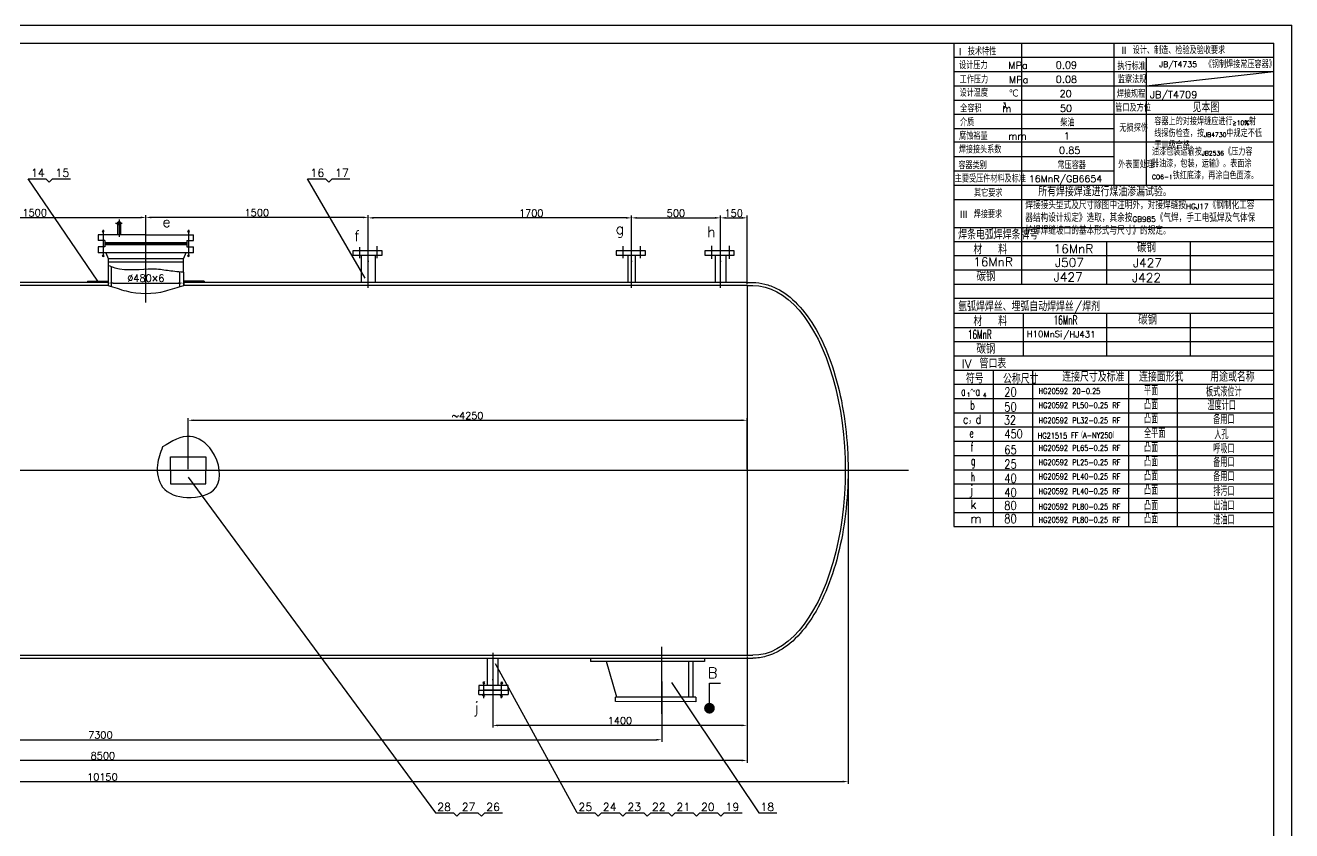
# Model space of a CAD drawing. Header units: millimetres. Extents: x 1189 to 3591, y 347 to 2928.
# Drawn here: x 2880 to 3591, y 734 to 1187 of the extents above; entities that cross this region are included whole.
import ezdxf

# ---------------------------------------------------------------- set-up
doc = ezdxf.new("R2010")
doc.units = ezdxf.units.MM
doc.linetypes.add('ACAD_ISO10W100', pattern=[18, 12, -3, 0, -3])
doc.styles.add('HZ', font='txt', dxfattribs={"bigfont": 'hztxt'})
doc.styles.get("Standard").update_dxf_attribs({"font": 'txt', "bigfont": 'gbcbig.shx'})
doc.dimstyles.new('ISO-25', dxfattribs={"dimtxt": 2.5, "dimasz": 2.5, "dimexe": 1.25, "dimexo": 0.625, "dimtad": 1, "dimtxsty": 'Standard', "dimcen": 2.5, "dimadec": 0, "dimazin": 0, "dimtfac": 1, "dimtmove": 0, "dimatfit": 3, "dimfxl": 0, "dimarcsym": 0})
doc.dimstyles.new('ISO-25$7', dxfattribs={"dimtxt": 2.5, "dimasz": 2.5, "dimexe": 1.25, "dimexo": 0, "dimtad": 1, "dimtxsty": 'Standard', "dimcen": 2.5, "dimadec": 0, "dimazin": 0, "dimtfac": 1, "dimtmove": 0, "dimatfit": 3, "dimldrblk": 'DOT', "dimfxl": 0, "dimarcsym": 0})

# ---------------------------------------------------------------- blocks, each defined once
blk = doc.blocks.new('*D84')
at = {"color": 0, "lineweight": -2}
for p, q in [((3237.3, 818.01), (3237.3, 784.06)), ((2653.3, 808.63), (2653.3, 784.06)), ((2656.3, 785.31), (3234.3, 785.31))]:
    blk.add_line(p, q, dxfattribs=at)
at = {"color": 0}
for points in [[(2656.3, 785.81), (2656.3, 784.81), (2653.3, 785.31)], [(3234.3, 785.81), (3234.3, 784.81), (3237.3, 785.31)]]:
    blk.add_solid(points, dxfattribs=at)
at = {"layer": 'Defpoints', "color": 0}
for p in [(3237.3, 818.64), (2653.3, 809.25), (3237.3, 785.31)]:
    blk.add_point(p, dxfattribs=at)
at = {"color": 0, "insert": (2921.73, 787.93), "char_height": 4, "attachment_point": 5}
blk.add_mtext('7300', dxfattribs=at)
blk = doc.blocks.new('*D85')
at = {"color": 0, "lineweight": -2}
for p, q in [((2605.3, 827.15), (2605.3, 772.39)), ((3285.3, 832.15), (3285.3, 772.39)), ((3282.3, 773.64), (2608.3, 773.64))]:
    blk.add_line(p, q, dxfattribs=at)
at = {"color": 0}
for points in [[(2608.3, 774.14), (2608.3, 773.14), (2605.3, 773.64)], [(3282.3, 774.14), (3282.3, 773.14), (3285.3, 773.64)]]:
    blk.add_solid(points, dxfattribs=at)
at = {"layer": 'Defpoints', "color": 0}
for p in [(2605.3, 827.77), (3285.3, 832.77), (2605.3, 773.64)]:
    blk.add_point(p, dxfattribs=at)
at = {"color": 0, "insert": (2923.12, 776.26), "char_height": 4, "attachment_point": 5}
blk.add_mtext('8500', dxfattribs=at)
blk = doc.blocks.new('*D128')
at = {"color": 0, "lineweight": -2}
for p, q in [((2926.06, 1042.55), (2926.06, 1040.85)), ((2929.06, 1042.1), (2965.57, 1042.1)), ((2968.57, 1042.55), (2968.57, 1040.85))]:
    blk.add_line(p, q, dxfattribs=at)
at = {"color": 0}
for points in [[(2929.06, 1042.6), (2929.06, 1041.6), (2926.06, 1042.1)], [(2965.57, 1042.6), (2965.57, 1041.6), (2968.57, 1042.1)]]:
    blk.add_solid(points, dxfattribs=at)
at = {"layer": 'Defpoints', "color": 0}
for p in [(2926.06, 1043.17), (2968.57, 1043.17), (2968.57, 1042.1)]:
    blk.add_point(p, dxfattribs=at)
at = {"color": 0, "insert": (2947.3, 1044.83), "char_height": 4, "attachment_point": 5}
blk.add_mtext('%%c480×6', dxfattribs=at)
blk = doc.blocks.new('*D143')
at = {"color": 0, "lineweight": -2}
for p, q in [((2822.3, 1043), (2822.3, 1080.23)), ((2825.3, 1078.98), (2944.3, 1078.98)), ((2947.3, 1042.72), (2947.3, 1080.23))]:
    blk.add_line(p, q, dxfattribs=at)
at = {"color": 0}
for points in [[(2825.3, 1079.48), (2825.3, 1078.48), (2822.3, 1078.98)], [(2944.3, 1079.48), (2944.3, 1078.48), (2947.3, 1078.98)]]:
    blk.add_solid(points, dxfattribs=at)
at = {"layer": 'Defpoints', "color": 0}
for p in [(2947.3, 1078.98), (2822.3, 1042.37), (2947.3, 1042.1)]:
    blk.add_point(p, dxfattribs=at)
at = {"color": 0, "insert": (2884.8, 1081.6), "char_height": 4, "attachment_point": 5}
blk.add_mtext('1500', dxfattribs=at)
blk = doc.blocks.new('*D144')
at = {"color": 0, "lineweight": -2}
for p, q in [((2947.3, 1043), (2947.3, 1080.25)), ((3069.3, 1079), (2950.3, 1079)), ((3072.3, 1043), (3072.3, 1080.25))]:
    blk.add_line(p, q, dxfattribs=at)
at = {"color": 0}
for points in [[(2950.3, 1079.5), (2950.3, 1078.5), (2947.3, 1079)], [(3069.3, 1079.5), (3069.3, 1078.5), (3072.3, 1079)]]:
    blk.add_solid(points, dxfattribs=at)
at = {"layer": 'Defpoints', "color": 0}
for p in [(2947.3, 1079), (2947.3, 1042.37), (3072.3, 1042.37)]:
    blk.add_point(p, dxfattribs=at)
at = {"color": 0, "insert": (3009.67, 1081.62), "char_height": 4, "attachment_point": 5}
blk.add_mtext('1500', dxfattribs=at)
blk = doc.blocks.new('*D145')
at = {"color": 0, "lineweight": -2}
for p, q in [((3072.3, 1043), (3072.3, 1080)), ((3217.3, 1078.75), (3075.3, 1078.75)), ((3220.3, 1043), (3220.3, 1080))]:
    blk.add_line(p, q, dxfattribs=at)
at = {"color": 0}
for points in [[(3075.3, 1079.25), (3075.3, 1078.25), (3072.3, 1078.75)], [(3217.3, 1079.25), (3217.3, 1078.25), (3220.3, 1078.75)]]:
    blk.add_solid(points, dxfattribs=at)
at = {"layer": 'Defpoints', "color": 0}
for p in [(3072.3, 1078.75), (3072.3, 1042.37), (3220.3, 1042.37)]:
    blk.add_point(p, dxfattribs=at)
at = {"color": 0, "insert": (3163.95, 1081.37), "char_height": 4, "attachment_point": 5}
blk.add_mtext('1700', dxfattribs=at)
blk = doc.blocks.new('*D146')
at = {"color": 0, "lineweight": -2}
for p, q in [((3220.3, 1043), (3220.3, 1080)), ((3223.3, 1078.75), (3267.3, 1078.75)), ((3270.3, 1043), (3270.3, 1080))]:
    blk.add_line(p, q, dxfattribs=at)
at = {"color": 0}
for points in [[(3223.3, 1079.25), (3223.3, 1078.25), (3220.3, 1078.75)], [(3267.3, 1079.25), (3267.3, 1078.25), (3270.3, 1078.75)]]:
    blk.add_solid(points, dxfattribs=at)
at = {"layer": 'Defpoints', "color": 0}
for p in [(3270.3, 1078.75), (3220.3, 1042.37), (3270.3, 1042.37)]:
    blk.add_point(p, dxfattribs=at)
at = {"color": 0, "insert": (3245.3, 1081.37), "char_height": 4, "attachment_point": 5}
blk.add_mtext('500', dxfattribs=at)
blk = doc.blocks.new('*D147')
at = {"color": 0, "lineweight": -2}
for p, q in [((3270.3, 1043), (3270.3, 1080)), ((3273.3, 1078.75), (3282.3, 1078.75)), ((3285.3, 1041.4), (3285.3, 1080))]:
    blk.add_line(p, q, dxfattribs=at)
at = {"color": 0}
for points in [[(3273.3, 1079.25), (3273.3, 1078.25), (3270.3, 1078.75)], [(3282.3, 1079.25), (3282.3, 1078.25), (3285.3, 1078.75)]]:
    blk.add_solid(points, dxfattribs=at)
at = {"layer": 'Defpoints', "color": 0}
for p in [(3285.3, 1078.75), (3270.3, 1042.37), (3285.3, 1040.77)]:
    blk.add_point(p, dxfattribs=at)
at = {"color": 0, "insert": (3277.8, 1081.37), "char_height": 4, "attachment_point": 5}
blk.add_mtext('150', dxfattribs=at)
blk = doc.blocks.new('*D148')
at = {"color": 0, "lineweight": -2}
for p, q in [((2971.06, 937.4), (2971.06, 966.17)), ((2974.06, 964.92), (3282.3, 964.92)), ((3285.3, 937.4), (3285.3, 966.17))]:
    blk.add_line(p, q, dxfattribs=at)
at = {"color": 0}
for points in [[(2974.06, 965.42), (2974.06, 964.42), (2971.06, 964.92)], [(3282.3, 965.42), (3282.3, 964.42), (3285.3, 964.92)]]:
    blk.add_solid(points, dxfattribs=at)
at = {"layer": 'Defpoints', "color": 0}
for p in [(3285.3, 964.92), (2971.06, 936.77), (3285.3, 936.77)]:
    blk.add_point(p, dxfattribs=at)
at = {"color": 0, "insert": (3128.18, 967.55), "char_height": 4, "attachment_point": 5}
blk.add_mtext('~4250', dxfattribs=at)
blk = doc.blocks.new('*D150')
at = {"color": 0, "lineweight": -2}
for p, q in [((3142.3, 833.47), (3142.3, 792.11)), ((3285.3, 832.15), (3285.3, 792.11)), ((3282.3, 793.36), (3145.3, 793.36))]:
    blk.add_line(p, q, dxfattribs=at)
at = {"color": 0}
for points in [[(3145.3, 793.86), (3145.3, 792.86), (3142.3, 793.36)], [(3282.3, 793.86), (3282.3, 792.86), (3285.3, 793.36)]]:
    blk.add_solid(points, dxfattribs=at)
at = {"layer": 'Defpoints', "color": 0}
for p in [(3142.3, 834.1), (3285.3, 832.77), (3142.3, 793.36)]:
    blk.add_point(p, dxfattribs=at)
at = {"color": 0, "insert": (3213.8, 795.99), "char_height": 4, "attachment_point": 5}
blk.add_mtext('1400', dxfattribs=at)
blk = doc.blocks.new('*D170')
at = {"color": 0, "lineweight": -2}
for p, q in [((3342.09, 936.15), (3342.09, 760.51)), ((2503.62, 805.22), (2503.62, 760.51)), ((2506.62, 761.76), (3339.09, 761.76))]:
    blk.add_line(p, q, dxfattribs=at)
at = {"color": 0}
for points in [[(2506.62, 762.26), (2506.62, 761.26), (2503.62, 761.76)], [(3339.09, 762.26), (3339.09, 761.26), (3342.09, 761.76)]]:
    blk.add_solid(points, dxfattribs=at)
at = {"layer": 'Defpoints', "color": 0}
for p in [(3342.09, 936.77), (2503.62, 805.84), (3342.09, 761.76)]:
    blk.add_point(p, dxfattribs=at)
at = {"color": 0, "insert": (2922.86, 764.38), "char_height": 4, "attachment_point": 5}
blk.add_mtext('10150', dxfattribs=at)

msp = doc.modelspace()

# ---------------------------------------------------------------- hatches: boundary and pattern name
h = msp.add_hatch()
h.set_pattern_fill('ANSI31', scale=0.2, style=0)
h.set_pattern_definition([(45, (-1950.8392, -446.1031), (-0.449012806, 0.449012806), [])])
h.paths.add_polyline_path([(2932.263, 1076.662), (2932.263, 1075.652), (2933.273, 1075.652, 0.4142136)])
h.paths.add_polyline_path([(2932.263, 1076.662, 0.4142136), (2931.253, 1075.652), (2932.263, 1075.652)])
h.paths.add_polyline_path([(2932.263, 1075.652), (2931.263, 1075.652), (2931.263, 1075.508, 0.3730891), (2932.263, 1074.642)])
h.paths.add_polyline_path([(2933.263, 1075.508), (2933.263, 1075.652), (2932.263, 1075.652), (2932.263, 1074.642, 0.3730891)])

# ---------------------------------------------------------------- linework, layer by layer
at = {"color": 7}
for p, q in [((2402.474, 1187.015), (3591.474, 1187.015)), ((3591.474, 347.015), (3591.474, 1187.015)), ((2427.474, 1177.015), (3581.449, 1177.015)), ((3401.449, 1177.015), (3401.449, 1089.147)), ((3439.51, 1177.015), (3439.51, 1089.147)), ((3491.449, 1177.015), (3491.449, 1097.147)), ((3581.449, 357.037), (3581.449, 1177.015)), ((3401.449, 1169.015), (3581.449, 1169.015)), ((3509.582, 1169.015), (3509.582, 1097.147)), ((3401.449, 1161.015), (3581.449, 1161.015)), ((3509.582, 1153.015), (3581.449, 1161.015)), ((3401.449, 1153.015), (3581.449, 1153.015)), ((3401.449, 1145.015), (3581.449, 1145.015)), ((3401.449, 1137.015), (3581.449, 1137.015)), ((3401.449, 1129.015), (3491.449, 1129.015)), ((3401.449, 1121.476), (3581.449, 1121.476)), ((3401.449, 1113.175), (3491.449, 1113.175)), ((3401.449, 1105.147), (3491.449, 1105.147)), ((2920.235, 1043.172), (2881.073, 1100.786)), ((2881.073, 1100.786), (2891.073, 1100.786)), ((2891.073, 1100.786), (2892.973, 1098.886)), ((2892.973, 1098.886), (2894.873, 1100.786)), ((2894.873, 1100.786), (2904.873, 1100.786)), ((3070.575, 1044.752), (3038.224, 1100.786)), ((3038.224, 1100.786), (3048.224, 1100.786)), ((3048.224, 1100.786), (3050.124, 1098.886)), ((3050.124, 1098.886), (3052.024, 1100.786)), ((3052.024, 1100.786), (3062.024, 1100.786)), ((3401.449, 1097.147), (3581.449, 1097.147)), ((3401.449, 1089.147), (3581.449, 1089.147)), ((3401.449, 1089.147), (3581.449, 1089.147)), ((3401.449, 1089.147), (3401.449, 905.151)), ((3439.51, 1089.147), (3439.51, 1041.498)), ((2934.018, 1075.652), (2930.275, 1075.652)), ((2931.263, 1075.652), (2931.263, 1069.252)), ((2932.263, 1077.794), (2932.263, 1068.009)), ((2933.263, 1069.252), (2933.263, 1075.652)), ((2920.463, 1069.252), (2920.463, 1065.972)), ((2947.263, 1069.252), (2920.463, 1069.252)), ((2922.717, 1071.541), (2923.729, 1070.79)), ((2923.826, 1071.532), (2922.744, 1070.773)), ((2923.263, 1072.005), (2923.263, 1056.848)), ((2947.263, 1069.252), (2974.063, 1069.252)), ((2970.7, 1071.532), (2971.782, 1070.773)), ((2971.808, 1071.541), (2970.796, 1070.79)), ((2971.263, 1072.005), (2971.263, 1056.848)), ((2974.063, 1065.972), (2974.063, 1069.252)), ((3401.449, 1073.322), (3581.449, 1073.322)), ((2924.263, 1065.972), (2920.463, 1065.972)), ((2920.463, 1062.372), (2920.463, 1059.092)), ((2924.263, 1062.372), (2920.463, 1062.372)), ((2924.263, 1065.972), (2924.263, 1062.372)), ((2970.263, 1064.772), (2924.263, 1064.772)), ((2970.263, 1064.172), (2924.263, 1064.172)), ((2970.263, 1063.572), (2924.263, 1063.572)), ((2970.263, 1065.972), (2974.063, 1065.972)), ((2970.263, 1065.972), (2970.263, 1062.372)), ((2970.263, 1062.372), (2974.063, 1062.372)), ((2974.063, 1059.092), (2974.063, 1062.372)), ((3067.417, 1062.338), (3067.417, 1056.137)), ((3077.174, 1062.8), (3077.174, 1056.137)), ((3215.417, 1062.908), (3215.417, 1056.137)), ((3225.174, 1062.822), (3225.174, 1056.137)), ((3265.297, 1063.109), (3265.297, 1055.626)), ((3275.294, 1063.04), (3275.294, 1055.626)), ((3401.449, 1065.498), (3581.449, 1065.498)), ((3487.449, 1065.498), (3487.449, 1041.498)), ((3534.449, 1065.498), (3534.449, 1041.498)), ((2974.063, 1059.092), (2920.463, 1059.092)), ((2922.755, 1057.819), (2923.771, 1057.009)), ((2923.831, 1057.833), (2922.81, 1057.033)), ((2924.844, 1059.092), (2926.063, 1055.972)), ((2926.063, 1055.972), (2968.463, 1055.972)), ((2926.063, 1055.972), (2926.063, 1040.772)), ((2926.063, 1053.972), (2968.463, 1053.972)), ((2969.682, 1059.092), (2968.463, 1055.972)), ((2968.592, 1040.772), (2968.463, 1055.972)), ((2970.695, 1057.833), (2971.715, 1057.033)), ((2971.771, 1057.819), (2970.755, 1057.009)), ((3080.114, 1060.294), (3063.614, 1060.294)), ((3063.614, 1060.294), (3063.614, 1058.294)), ((3063.614, 1060.294), (3063.614, 1057.794)), ((3063.614, 1057.794), (3080.114, 1057.794)), ((3068.295, 1057.794), (3068.295, 1042.372)), ((3076.295, 1057.794), (3076.295, 1042.372)), ((3080.114, 1057.794), (3080.114, 1060.294)), ((3228.114, 1060.294), (3211.614, 1060.294)), ((3211.614, 1060.294), (3211.614, 1058.294)), ((3211.614, 1060.294), (3211.614, 1057.794)), ((3211.614, 1057.794), (3228.114, 1057.794)), ((3218.295, 1057.794), (3218.295, 1053.053)), ((3222.295, 1057.794), (3222.295, 1053.053)), ((3228.114, 1057.794), (3228.114, 1060.294)), ((3278.114, 1060.294), (3261.614, 1060.294)), ((3261.614, 1060.294), (3261.614, 1058.294)), ((3261.614, 1060.294), (3261.614, 1057.794)), ((3261.614, 1057.794), (3278.114, 1057.794)), ((3267.295, 1057.794), (3267.295, 1042.372)), ((3273.295, 1057.794), (3273.295, 1042.372)), ((3278.114, 1057.794), (3278.114, 1060.294)), ((3401.449, 1057.498), (3581.449, 1057.498)), ((2928.063, 1040.106), (2928.063, 1051.318)), ((2966.463, 1040.076), (2966.463, 1048.521)), ((3218.295, 1053.053), (3218.295, 1042.372)), ((3222.295, 1053.053), (3222.295, 1042.372)), ((3401.449, 1049.498), (3581.449, 1049.498)), ((2926.063, 1042.372), (2828.578, 1042.372)), ((2926.063, 1040.772), (2828.592, 1040.772)), ((2914.408, 1043.172), (2926.063, 1043.172)), ((2914.408, 1043.172), (2914.408, 1042.372)), ((2980.118, 1043.172), (2968.571, 1043.172)), ((3285.295, 1042.372), (2968.578, 1042.372)), ((3285.295, 1040.772), (2968.592, 1040.772)), ((2980.118, 1043.172), (2980.118, 1042.372)), ((3285.295, 1042.372), (3288.495, 1042.372)), ((3285.295, 1040.772), (3285.295, 832.772)), ((3285.295, 1040.772), (3288.495, 1040.772)), ((3401.449, 1041.498), (3581.449, 1041.498)), ((3401.449, 1041.498), (3581.449, 1041.498)), ((3401.449, 1041.498), (3581.449, 1041.498)), ((3401.449, 1033.498), (3581.449, 1033.498)), ((3401.449, 1025.151), (3581.449, 1025.151)), ((3440.449, 1025.151), (3440.449, 1001.151)), ((3487.449, 1025.151), (3487.449, 1001.151)), ((3530.867, 1025.151), (3530.867, 1025.113)), ((3534.449, 1025.151), (3534.449, 1001.151)), ((3401.449, 1017.151), (3581.449, 1017.151)), ((3401.449, 1009.151), (3581.449, 1009.151)), ((3401.449, 1001.151), (3401.449, 929.151)), ((3401.449, 1001.151), (3581.449, 1001.151)), ((3401.449, 993.151), (3581.449, 993.151)), ((3423.662, 993.151), (3423.662, 905.151)), ((3445.69, 993.151), (3445.69, 905.151)), ((3499.72, 993.151), (3499.72, 905.151)), ((3527.133, 993.151), (3527.133, 905.151)), ((3401.449, 985.151), (3581.449, 985.151)), ((3401.449, 977.151), (3581.449, 977.151)), ((3401.449, 969.151), (3581.449, 969.151)), ((3401.449, 961.151), (3581.449, 961.151)), ((3401.449, 953.151), (3581.449, 953.151)), ((2961.174, 936.772), (2961.174, 944.314)), ((2961.174, 944.314), (2980.945, 944.314)), ((2980.945, 944.314), (2980.945, 936.772)), ((3401.449, 945.151), (3581.449, 945.151)), ((3376.021, 936.772), (2537.121, 936.772)), ((2961.174, 936.772), (2961.174, 929.23)), ((2971.06, 933.001), (3110.218, 744.204)), ((2980.945, 929.23), (2980.945, 936.772)), ((3401.449, 937.151), (3581.449, 937.151)), ((2961.174, 929.23), (2980.945, 929.23)), ((3401.449, 929.151), (3581.449, 929.151)), ((3401.449, 921.151), (3581.449, 921.151)), ((3401.449, 913.151), (3581.449, 913.151)), ((3401.449, 905.151), (3581.449, 905.151)), ((2611.578, 832.772), (3285.295, 832.772)), ((2611.632, 831.172), (3285.295, 831.172)), ((3139.295, 815.75), (3139.295, 831.172)), ((3189.702, 744.204), (3143.828, 827.974)), ((3145.295, 815.75), (3145.295, 831.172)), ((3285.295, 832.772), (3288.495, 832.772)), ((3285.295, 831.172), (3288.495, 831.172)), ((3150.976, 815.75), (3134.476, 815.75)), ((3134.476, 815.75), (3134.476, 813.25)), ((3134.476, 813.25), (3150.976, 813.25)), ((3134.476, 813.25), (3150.374, 813.25)), ((3134.476, 810.75), (3134.476, 813.25)), ((3136.668, 817.942), (3137.925, 816.685)), ((3137.667, 818.073), (3136.722, 816.64)), ((3137.297, 808.581), (3137.297, 817.918)), ((3147.294, 813.25), (3137.297, 813.25)), ((3147.844, 817.808), (3146.586, 816.55)), ((3146.844, 817.938), (3147.79, 816.506)), ((3147.294, 808.581), (3147.294, 817.918)), ((3150.976, 813.25), (3150.976, 815.75)), ((3150.976, 813.25), (3150.976, 815.25)), ((3150.976, 813.25), (3150.976, 810.75)), ((3242.88, 817.409), (3291.962, 744.204)), ((3134.476, 810.75), (3150.976, 810.75)), ((3136.668, 809.781), (3137.925, 811.039)), ((3137.868, 809.651), (3136.722, 811.083)), ((3147.835, 809.149), (3146.577, 810.406)), ((3146.835, 809.018), (3147.781, 810.451)), ((3211.272, 806.755), (3211.272, 809.252)), ((3256.495, 809.252), (3256.495, 806.692)), ((3110.218, 744.204), (3120.218, 744.204)), ((3120.218, 744.204), (3122.118, 742.304)), ((3122.118, 742.304), (3124.018, 744.204)), ((3124.018, 744.204), (3134.018, 744.204)), ((3134.018, 744.204), (3135.918, 742.304)), ((3135.918, 742.304), (3137.819, 744.204)), ((3137.819, 744.204), (3147.819, 744.204)), ((3189.702, 744.204), (3199.702, 744.204)), ((3199.702, 744.204), (3201.602, 742.304)), ((3201.602, 742.304), (3203.502, 744.204)), ((3203.502, 744.204), (3213.502, 744.204)), ((3213.502, 744.204), (3215.402, 742.304)), ((3215.402, 742.304), (3217.302, 744.204)), ((3217.302, 744.204), (3227.302, 744.204)), ((3227.302, 744.204), (3229.202, 742.304)), ((3229.202, 742.304), (3231.103, 744.204)), ((3231.103, 744.204), (3241.103, 744.204)), ((3241.103, 744.204), (3243.003, 742.304)), ((3243.003, 742.304), (3244.903, 744.204)), ((3244.903, 744.204), (3254.903, 744.204)), ((3254.903, 744.204), (3256.803, 742.304)), ((3256.803, 742.304), (3258.703, 744.204)), ((3258.703, 744.204), (3268.703, 744.204)), ((3268.703, 744.204), (3270.603, 742.304)), ((3270.603, 742.304), (3272.503, 744.204)), ((3272.503, 744.204), (3282.503, 744.204)), ((3291.962, 744.204), (3301.962, 744.204))]:
    msp.add_line(p, q, dxfattribs=at)
at = {"color": 7, "linetype": 'ACAD_ISO10W100'}
for p, q in [((2947.295, 1031.066), (2947.295, 1076.188)), ((3072.295, 1039.448), (3072.295, 1064.757)), ((3220.295, 1039.448), (3220.295, 1064.757)), ((3270.295, 1039.448), (3270.295, 1064.757)), ((3142.295, 834.096), (3142.295, 808.787))]:
    msp.add_line(p, q, dxfattribs=at)
at = {"color": 7, "ltscale": 3}
msp.add_line((3237.295, 799.82), (3237.295, 837.45), dxfattribs=at)
at = {"color": 7, "ltscale": 0.4}
for p, q in [((3197.295, 831.172), (3197.295, 829.252)), ((3261.295, 829.252), (3197.295, 829.252)), ((3212.137, 809.252), (3206.255, 829.252)), ((3252.335, 829.252), (3252.335, 809.252)), ((3254.895, 829.252), (3254.895, 809.252)), ((3261.295, 831.172), (3261.295, 829.252)), ((3256.495, 809.252), (3211.272, 809.252)), ((3256.495, 806.692), (3211.272, 806.755))]:
    msp.add_line(p, q, dxfattribs=at)
at = {"color": 7}
msp.add_circle((2932.263, 1075.652), 1.01, dxfattribs=at)
for centre, radius, start, end in [((3000.008, 1259.662), 231.043, 251.334143, 253.951164), ((2878.461, 1313.09), 286.846, 286.193134, 288.313211), ((2947.295, 1084.025), 47.725, 256.476335, 283.52445)]:
    msp.add_arc(centre, radius, start, end, dxfattribs=at)
at = {"color": 7, "extrusion": (0, 0, -1)}
msp.add_ellipse((3288.495, 936.772), major_axis=(0, 104), ratio=0.5, start_param=0, end_param=3.1415927, dxfattribs=at)
at = {"color": 7}
for points, knots in [([(2926.08, 1051.951), (2927.191, 1051.66), (2935.012, 1048.489), (2950.707, 1050.922), (2959.322, 1049.09), (2964.718, 1048.638), (2968.527, 1048.372)], [2.6882635, 2.6882635, 2.6882635, 2.6882635, 6.9902181, 28.4449966, 42.3359812, 56.5807737, 56.5807737, 56.5807737, 56.5807737]), ([(3288.495, 1042.372), (3290.761, 1042.372), (3293.026, 1042.092), (3297.506, 1040.983), (3299.721, 1040.154), (3306.037, 1036.979), (3310.017, 1033.937), (3317.459, 1026.158), (3320.923, 1021.419), (3327.182, 1010.507), (3329.977, 1004.333), (3334.764, 990.88), (3336.755, 983.601), (3339.833, 968.329), (3340.919, 960.336), (3342.129, 944.069), (3342.254, 935.795), (3341.535, 919.413), (3340.691, 911.306), (3338.079, 895.698), (3336.311, 888.197), (3331.942, 874.205), (3329.34, 867.715), (3323.432, 856.091), (3320.125, 850.958), (3312.956, 842.329), (3309.093, 838.831), (3302.147, 834.436), (3299.159, 833.08), (3293.6, 831.527), (3291.048, 831.172), (3288.495, 831.172)], [0, 0, 0, 0, 0.1231285, 0.1231285, 0.2462571, 0.2462571, 0.4816119, 0.4816119, 0.7169668, 0.7169668, 0.9523216, 0.9523216, 1.1876764, 1.1876764, 1.4230313, 1.4230313, 1.6583861, 1.6583861, 1.893741, 1.893741, 2.1290958, 2.1290958, 2.3644507, 2.3644507, 2.5998055, 2.5998055, 2.8351604, 2.8351604, 3.0028496, 3.0028496, 3.1415927, 3.1415927, 3.1415927, 3.1415927])]:
    msp.add_open_spline(points, degree=3, knots=knots, dxfattribs=at)
at = {"color": 7, "start_tangent": (0.7071068, 0.7071068)}
msp.add_spline([(2956.718, 949.909), (2972.208, 955.889), (2984.421, 947.735), (2986.641, 927.078), (2970.408, 921.489), (2956.714, 927.327), (2953.79, 939.775), (2956.718, 949.909)], degree=3, dxfattribs=at)

# ---------------------------------------------------------------- texts
at = {"color": 7}
for s, height, p in [('II 设计、制造、检验及验收要求', 4, (3495.785, 1170.952)), ('I 技术特性', 4, (3404.492, 1170.225)), ('设计压力   MPa', 4, (3404.492, 1162.456)), ('0.09', 4, (3458.843, 1162.634)), ('执行标准', 4, (3493.508, 1161.971)), ('《钢制焊接常压容器》', 4, (3542.584, 1163.028)), ('工作压力   MPa', 4, (3404.84, 1154.449)), ('0.08', 4, (3458.843, 1154.634)), ('监察法规', 4, (3493.776, 1154.579)), ('设计温度   ℃', 4, (3404.754, 1146.956)), ('20', 4, (3460.96, 1146.634)), ('焊接规程', 4, (3493.156, 1146.406)), ('JB/T4709', 4, (3511.837, 1145.987)), ('全容积   m', 4, (3405.117, 1138.233)), ('3', 2, (3429.123, 1141.357)), ('50', 4, (3461.146, 1138.39)), ('管口及方位', 4, (3492.324, 1138.585)), ('见本图', 5, (3535.774, 1138.233)), ('介质', 4, (3404.971, 1130.383)), ('柴油', 4, (3461.443, 1130.191)), ('腐蚀裕量   mm', 4, (3404.532, 1122.688)), ('1', 4, (3463.295, 1122.74)), ('无损探伤', 4, (3494.634, 1127.244)), ('焊接接头系数', 4, (3404.297, 1115.08)), ('0.85', 4, (3460.706, 1114.711)), ('容器类别', 4, (3404.073, 1106.196)), ('常压容器', 4, (3459.806, 1106.323)), ('外表面处理', 4, (3493.957, 1106.661)), ('主要受压件材料及标准', 4, (3402.062, 1098.723)), ('16MnR/GB6654', 3.8882, (3443.656, 1098.758)), ('其它要求', 4, (3412.867, 1090.693)), ('III 焊接要求', 4, (3405.011, 1078.693)), ('焊条电弧焊焊条牌号', 5, (3404.002, 1066.678)), ('材  料', 5, (3412.556, 1058.364)), ('16MnR', 5, (3457.633, 1058.853)), ('16MnR', 5, (3412.435, 1051.515)), ('J507', 5, (3458.37, 1051.14)), ('J427', 5, (3502.224, 1050.957)), ('J427', 5, (3457.694, 1042.957)), ('J422', 5, (3501.746, 1042.653)), ('氩弧焊焊丝、埋弧自动焊焊丝/焊剂', 5, (3404.002, 1026.331)), ('材  料', 5, (3412.556, 1018.017)), ('IV 管口表', 5, (3405.96, 994.165)), ('符号', 5, (3408.327, 985.742)), ('公称尺寸', 5, (3429.192, 985.599)), ('连接尺寸及标准', 5, (3462.471, 986.72)), ('连接面形式', 5, (3505.653, 986.72)), ('用途或名称', 5, (3545.675, 986.72))]:
    msp.add_text(s, height=height, dxfattribs=at).set_placement(p)
at = {"color": 7, "style": 'HZ', "width": 0.6}
for p in [(3457.633, 1018.801), (3409.441, 1010.706)]:
    msp.add_text('16MnR', height=5, dxfattribs=at).set_placement(p)
at = {"color": 7}
for s, height, width, p in [('20', 5, 0.8, (3429.96, 978.334)), ('HG20592 20-0.25', 3.2, 0.8, (3449.159, 979.718)), ('平面', 5, 0.8, (3508.441, 979.01)), ('板式液位计', 5, 0.8, (3543.321, 978.335)), ('a ～a', 5, 0.6, (3405.671, 978.739)), ('b', 5, 0.6, (3410.838, 970.961)), ('凸面', 5, 0.8, (3508.441, 971.01)), ('温度计口', 5, 0.8, (3544.135, 970.636)), ('50', 5, 0.8, (3429.96, 969.899)), ('HG20592 PL50-0.25 RF', 3.2, 0.8, (3449.159, 971.718)), ('凸面', 5, 0.8, (3508.441, 963.137)), ('备用口', 5, 0.8, (3547.391, 962.807)), ('c，d', 5, 0.8, (3406.672, 962.972)), ('32', 5, 0.8, (3429.696, 962.522)), ('HG20592 PL32-0.25 RF', 3.2, 0.8, (3449.159, 963.217)), ('e', 5, 0.6, (3410.386, 955.204)), ('450', 5, 0.8, (3429.96, 954.785)), ('HG21515', 3.2, 0.8, (3448.745, 954.603)), (' FF（A-NY250）', 3.2, 0.8, (3464.98, 954.887)), ('全平面', 5, 0.8, (3508.441, 955.01)), ('人孔', 5, 0.8, (3547.973, 954.35)), ('f', 5, 0.6, (3410.982, 947.404)), ('65', 5, 0.8, (3429.96, 945.822)), ('HG20592 PL65-0.25 RF', 3.2, 0.8, (3449.159, 947.718)), ('凸面', 5, 0.8, (3508.441, 947.01)), ('呼吸口', 5, 0.8, (3547.391, 946.335)), ('g', 5, 0.6, (3411.202, 939.704)), ('25', 5, 0.8, (3429.96, 937.822)), ('HG20592 PL25-0.25 RF', 3.2, 0.8, (3449.159, 939.718)), ('凸面', 5, 0.8, (3508.441, 939.01)), ('备用口', 5, 0.8, (3547.391, 938.722)), ('h', 5, 0.5, (3411.262, 930.681)), ('40', 5, 0.8, (3429.96, 929.837)), ('HG20592 PL40-0.25 RF', 3.2, 0.8, (3449.159, 931.718)), ('凸面', 5, 0.8, (3508.441, 931.01)), ('备用口', 5, 0.8, (3547.391, 930.721)), ('40', 5, 0.8, (3429.96, 921.822)), ('HG20592 PL40-0.25 RF', 3.2, 0.8, (3449.159, 923.426)), ('凸面', 5, 0.8, (3508.441, 923.01)), ('排污口', 5, 0.8, (3547.391, 922.416)), ('80', 5, 0.8, (3429.96, 914.51)), ('凸面', 5, 0.8, (3508.441, 914.344)), ('出油口', 5, 0.8, (3547.391, 914.335)), ('80', 5, 0.8, (3429.96, 907.088)), ('HG20592 PL80-0.25 RF', 3.2, 0.8, (3449.159, 914.759)), ('凸面', 5, 0.8, (3508.441, 906.922)), ('进油口', 5, 0.8, (3547.391, 906.335)), ('HG20592 PL80-0.25 RF', 3.2, 0.8, (3449.159, 907.337))]:
    msp.add_text(s, height=height, dxfattribs=dict(at, width=width)).set_placement(p)
for s, insert, char_height, width, attachment_point in [('JB/T4735', (3517.018, 1166.674), 3.2, 48.55018, 1), ('容器上的对接焊缝应进行{\\H0.625x;≥10%}射线探伤检查，按{\\H0.625x;JB4730}中规定不低于Ⅲ级合格。', (3514.237, 1134.919), 4, 60.68772, 1), ('油漆包装运输按{\\H0.625x;JB2536}《压力容器油漆，包装，运输》。表面涂{\\H0.625x;CO6-1}铁红底漆，再涂白色面漆。', (3512.905, 1117.841), 4, 59.82857, 1), ('14', (2882.725, 1106.307), 4.5, 8.17949, 1), ('15', (2896.525, 1106.307), 4.5, 8.17949, 1), ('16', (3039.875, 1106.307), 4.5, 8.17949, 1), ('17', (3053.675, 1106.307), 4.5, 8.17949, 1), ('所有焊接焊逢进行煤油渗漏试验。', (3449.021, 1095.933), 5, 171.26923, 1), ('焊接接头型式及尺寸除图中注明外，对接焊缝按{\\H0.6977x;HGJ17}《钢制化工容器结构设计规定》选取，其余按{\\H0.6977x;GB985}《气焊，手工电弧焊及气体保护焊焊缝坡口的基本形式与尺寸》的规定。', (3441.737, 1088), 4.3, 131.14286, 1), ('e', (2956.624, 1079.528), 6, 11.49681, 1), ('f', (3064.458, 1071.726), 6, 11.49681, 1), ('g', (3211.37, 1075.619), 6, 11.49681, 1), ('h', (3262.785, 1073.823), 6, 11.49681, 1), ('碳钢', (3504.46, 1064.955), 5.625, 105.75, 1), ('碳钢', (3414.236, 1048.693), 5.625, 105.75, 1), ('碳钢', (3505.146, 1024.334), 5.625, 105.75, 1), ('碳钢', (3414.236, 1007.985), 5.625, 105.75, 1), ('1', (3408.74, 980.524), 2.5, 2.51493, 1), ('4', (3417.851, 980.424), 2.5, 2.51493, 1), ('j', (3410.312, 928.369), 5, 22.21337, 1), ('k', (3410.737, 920.124), 5, 22.21337, 1), ('m', (3410.737, 912.124), 5, 22.21337, 1), ('B', (3268.619, 825.899), 6, 23.37154, 3), ('j', (3131.778, 806.553), 6, 11.49681, 1), ('28', (3111.117, 749.725), 4.5, 8.17949, 1), ('27', (3124.841, 749.725), 4.5, 8.17949, 1), ('26', (3138.641, 749.725), 4.5, 8.17949, 1), ('25', (3190.525, 749.725), 4.5, 8.17949, 1), ('24', (3204.178, 749.725), 4.5, 8.17949, 1), ('23', (3217.978, 749.725), 4.5, 8.17949, 1), ('22', (3231.778, 749.725), 4.5, 8.17949, 1), ('21', (3245.578, 749.725), 4.5, 8.17949, 1), ('20', (3259.378, 749.725), 4.5, 8.17949, 1), ('19', (3273.178, 749.725), 4.5, 8.17949, 1), ('18', (3292.807, 749.725), 4.5, 8.17949, 1)]:
    msp.add_mtext(s, dxfattribs=dict(at, insert=insert, char_height=char_height, width=width, attachment_point=attachment_point))
at = {"color": 7, "char_height": 3.5, "width": 32.9, "attachment_point": 1, "style": 'HZ'}
for s, insert in [('H10MnSi', (3442.546, 1015.137)), ('/HJ431', (3463.148, 1014.966))]:
    msp.add_mtext(s, dxfattribs=dict(at, insert=insert))

# ---------------------------------------------------------------- dimensions: what is measured, and where the dimension line sits
at = {"color": 7}
for base, p1, p2, text, picture, middle in [((2947.295, 1078.977), (2822.295, 1042.372), (2947.295, 1042.096), '1500', '*D143', (2884.795, 1078.977)), ((2947.295, 1078.997), (3072.295, 1042.372), (2947.295, 1042.372), '1500', '*D144', (3009.675, 1078.997)), ((3072.295, 1078.75), (3220.295, 1042.372), (3072.295, 1042.372), '1700', '*D145', (3163.951, 1078.75)), ((3270.295, 1078.75), (3220.295, 1042.372), (3270.295, 1042.372), '500', '*D146', (3245.295, 1078.75)), ((3285.295, 1078.75), (3270.295, 1042.372), (3285.295, 1040.772), '150', '*D147', (3277.795, 1078.75)), ((2968.571, 1042.096), (2926.063, 1043.172), (2968.571, 1043.172), '%%c480×6', '*D128', (2947.295, 1042.096)), ((3342.095, 761.756), (2503.625, 805.843), (3342.095, 936.772), '10150', '*D170', (2922.86, 761.756)), ((3142.295, 793.361), (3285.295, 832.772), (3142.295, 834.096), '1400', '*D150', (3213.795, 793.361)), ((2605.295, 773.638), (3285.295, 832.772), (2605.295, 827.772), '8500', '*D85', (2923.121, 773.638)), ((3237.295, 785.305), (2653.295, 809.252), (3237.295, 818.635), '7300', '*D84', (2921.735, 785.305))]:
    dim = msp.add_linear_dim(base=base, p1=p1, p2=p2, text=text, dimstyle='ISO-25', override={"dimtxt": 4, "dimasz": 3}, dxfattribs=at)
    dim.commit()
    dim.dimension.update_dxf_attribs({"geometry": picture, "text_midpoint": middle, "dimtype": 160})
dim = msp.add_linear_dim(base=(3285.295, 964.923), p1=(2971.06, 936.772), p2=(3285.295, 936.772), text='~4250', dimstyle='ISO-25', override={"dimtxt": 4, "dimasz": 3}, dxfattribs=at)
dim.commit()
dim.dimension.update_dxf_attribs({"geometry": '*D148', "text_midpoint": (3128.177, 967.548)})

# ---------------------------------------------------------------- leaders
msp.add_leader([(3264.156, 803.005), (3264.156, 817.072), (3270.413, 817.072)], dimstyle='ISO-25$7', override={"dimasz": 6, "dimtad": 0}, dxfattribs=at)

doc.saveas('drawing.dxf')
